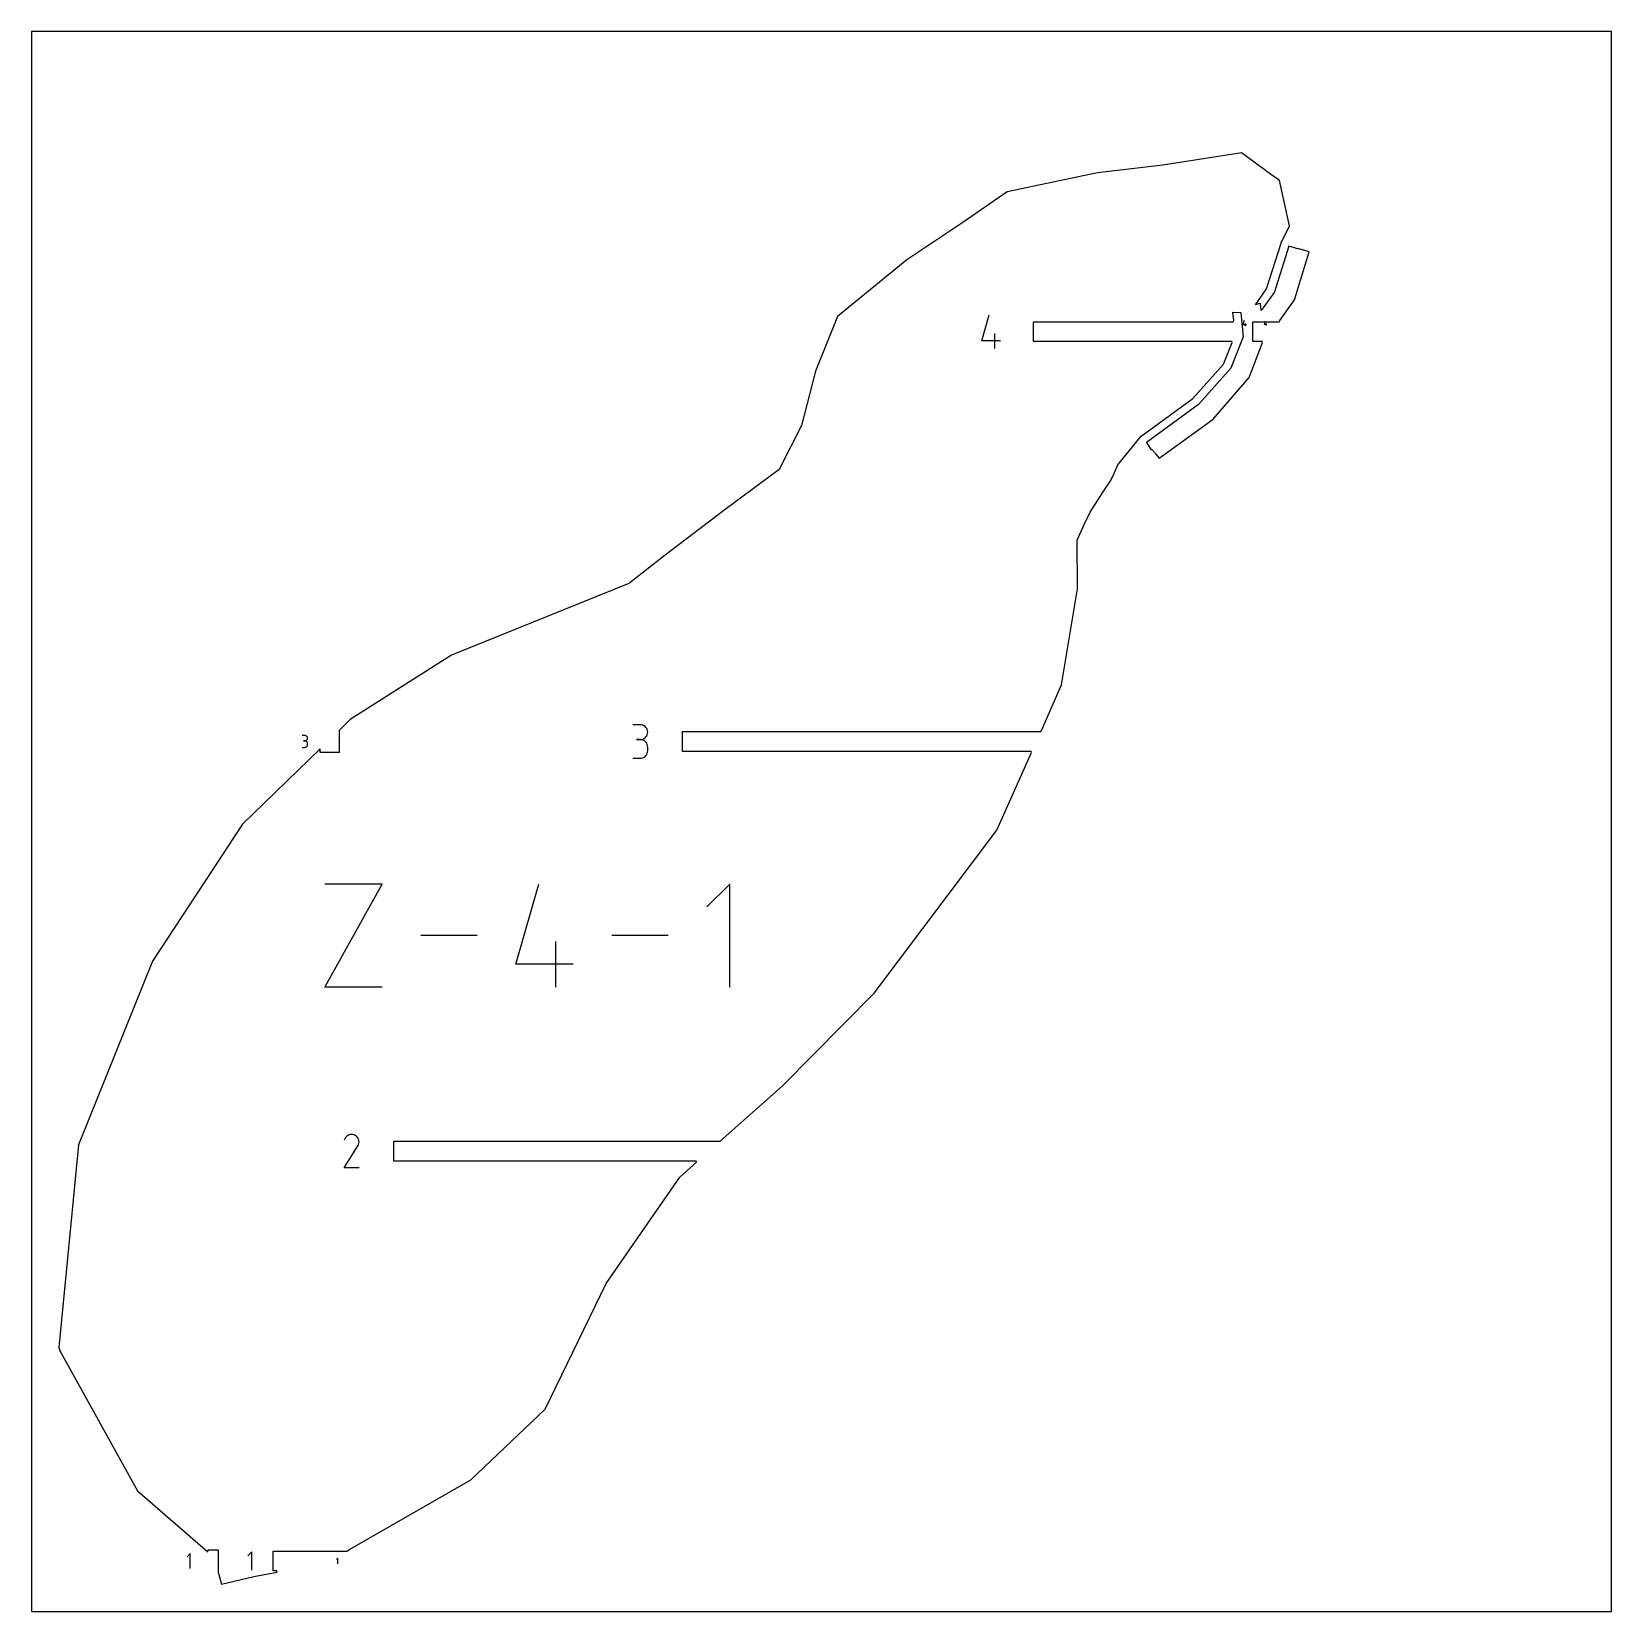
# Model space of a CAD drawing. Extents: x 0 to 40, y 0 to 40.
import ezdxf

# ---------------------------------------------------------------- set-up
doc = ezdxf.new("R2010")
doc.units = 0

msp = doc.modelspace()

# ---------------------------------------------------------------- linework, layer by layer
at = {"layer": 'annotation', "color": 1}
for p, q in [((24.058957, 32.167441), (24.247, 32.82692)), ((30.675135, 32.572819), (30.708754, 32.690726)), ((30.759317, 32.572819), (30.675135, 32.572819)), ((30.734083, 32.539114), (30.734083, 32.606448)), ((31.214559, 32.584081), (31.239186, 32.670448)), ((31.276223, 32.584081), (31.214559, 32.584081)), ((31.257739, 32.559391), (31.257739, 32.608714)), ((24.529808, 32.167441), (24.058957, 32.167441)), ((24.38867, 31.97892), (24.38867, 32.355537)), ((15.410996, 22.450428), (15.222687, 22.450428)), ((15.444863, 22.447388), (15.410996, 22.450428)), ((15.476732, 22.438628), (15.444863, 22.447388)), ((15.506071, 22.424685), (15.476732, 22.438628)), ((15.53235, 22.4061), (15.506071, 22.424685)), ((15.55504, 22.38341), (15.53235, 22.4061)), ((6.921416, 22.177173), (6.854749, 22.177173)), ((6.921416, 22.043839), (6.888036, 22.043839)), ((6.888036, 22.043839), (6.921416, 22.043839)), ((6.933407, 22.176097), (6.921416, 22.177173)), ((6.921416, 22.043839), (6.933407, 22.044915)), ((6.933407, 22.042762), (6.921416, 22.043839)), ((6.921416, 22.043839), (6.921416, 22.043839)), ((6.944689, 22.172995), (6.933407, 22.176097)), ((6.933407, 22.044915), (6.944689, 22.048018)), ((6.944689, 22.039661), (6.933407, 22.042762)), ((6.955076, 22.168059), (6.944689, 22.172995)), ((6.944689, 22.048018), (6.955076, 22.052959)), ((6.955076, 22.034725), (6.944689, 22.039661)), ((6.96438, 22.161479), (6.955076, 22.168059)), ((6.955076, 22.052959), (6.96438, 22.059549)), ((6.96438, 22.028145), (6.955076, 22.034725)), ((6.972413, 22.153447), (6.96438, 22.161479)), ((6.96438, 22.059549), (6.972413, 22.067597)), ((6.972413, 22.020112), (6.96438, 22.028145)), ((6.978987, 22.144151), (6.972413, 22.153447)), ((6.972413, 22.067597), (6.978987, 22.076916)), ((6.978987, 22.010817), (6.972413, 22.020112)), ((6.983916, 22.133785), (6.978987, 22.144151)), ((6.978987, 22.076916), (6.983916, 22.087315)), ((6.983916, 22.00045), (6.978987, 22.010817)), ((6.98701, 22.122537), (6.983916, 22.133785)), ((6.983916, 22.087315), (6.98701, 22.098606)), ((6.98701, 21.989203), (6.983916, 22.00045)), ((6.988083, 22.1106), (6.98701, 22.122537)), ((6.98701, 22.098606), (6.988083, 22.1106)), ((6.988083, 22.1106), (6.988083, 22.1106)), ((15.410996, 22.073811), (15.316708, 22.073811)), ((15.316708, 22.073811), (15.410996, 22.073811)), ((15.410996, 22.073811), (15.444863, 22.076852)), ((15.444863, 22.070771), (15.410996, 22.073811)), ((15.410996, 22.073811), (15.410996, 22.073811)), ((15.444863, 22.076852), (15.476732, 22.085617)), ((15.476732, 22.06201), (15.444863, 22.070771)), ((15.476732, 22.085617), (15.506071, 22.099573)), ((15.506071, 22.048068), (15.476732, 22.06201)), ((15.506071, 22.099573), (15.53235, 22.118186)), ((15.53235, 22.029483), (15.506071, 22.048068)), ((15.53235, 22.118186), (15.55504, 22.14092)), ((15.55504, 22.006793), (15.53235, 22.029483)), ((15.57361, 22.357155), (15.55504, 22.38341)), ((15.55504, 22.14092), (15.57361, 22.167241)), ((15.57361, 21.980538), (15.55504, 22.006793)), ((15.587531, 22.327873), (15.57361, 22.357155)), ((15.57361, 22.167241), (15.587531, 22.196616)), ((15.596273, 22.296104), (15.587531, 22.327873)), ((15.587531, 22.196616), (15.596273, 22.228508)), ((15.599304, 22.262385), (15.596273, 22.296104)), ((15.596273, 22.228508), (15.599304, 22.262385)), ((15.599304, 22.262385), (15.599304, 22.262385)), ((6.854749, 21.877312), (6.921416, 21.877312)), ((6.921416, 21.877312), (6.933407, 21.878387)), ((6.921416, 21.877312), (6.921416, 21.877312)), ((6.933407, 21.878387), (6.944689, 21.881487)), ((6.944689, 21.881487), (6.955076, 21.886421)), ((6.955076, 21.886421), (6.96438, 21.892999)), ((6.96438, 21.892999), (6.972413, 21.90103)), ((6.972413, 21.90103), (6.978987, 21.910325)), ((6.978987, 21.910325), (6.983916, 21.920692)), ((6.983916, 21.920692), (6.98701, 21.931942)), ((6.988083, 21.977265), (6.98701, 21.989203)), ((6.98701, 21.931942), (6.988083, 21.943885)), ((6.988083, 21.943885), (6.988083, 21.977265)), ((6.988083, 21.977265), (6.988083, 21.977265)), ((15.222687, 21.603438), (15.410996, 21.603438)), ((15.410996, 21.603438), (15.444863, 21.606477)), ((15.410996, 21.603438), (15.410996, 21.603438)), ((15.444863, 21.606477), (15.476732, 21.615233)), ((15.476732, 21.615233), (15.506071, 21.629169)), ((15.506071, 21.629169), (15.53235, 21.647749)), ((15.53235, 21.647749), (15.55504, 21.670434)), ((15.55504, 21.670434), (15.57361, 21.696688)), ((15.587531, 21.951256), (15.57361, 21.980538)), ((15.57361, 21.696688), (15.587531, 21.725971)), ((15.596273, 21.919487), (15.587531, 21.951256)), ((15.587531, 21.725971), (15.596273, 21.757748)), ((15.599304, 21.885768), (15.596273, 21.919487)), ((15.596273, 21.757748), (15.599304, 21.791481)), ((15.599304, 21.791481), (15.599304, 21.885768)), ((15.599304, 21.885768), (15.599304, 21.885768)), ((7.428265, 15.805767), (8.877469, 18.415776)), ((8.877469, 18.415776), (7.428265, 18.415776)), ((12.262083, 16.386006), (12.840849, 18.415776)), ((17.676222, 18.415776), (17.095984, 17.835374)), ((17.676222, 15.805767), (17.676222, 18.415776)), ((11.283576, 17.110772), (9.856468, 17.110772)), ((13.276887, 15.805767), (13.276887, 16.964935)), ((16.117394, 17.110772), (14.690287, 17.110772)), ((13.711288, 16.386006), (12.262083, 16.386006)), ((8.877469, 15.805767), (7.428265, 15.805767)), ((7.958091, 12.009437), (7.938467, 11.98161)), ((7.981636, 12.032666), (7.958091, 12.009437)), ((8.008384, 12.051111), (7.981636, 12.032666)), ((8.037621, 12.064587), (8.008384, 12.051111)), ((8.068631, 12.072906), (8.037621, 12.064587)), ((8.100696, 12.075883), (8.068631, 12.072906)), ((8.133102, 12.073332), (8.100696, 12.075883)), ((8.165131, 12.065067), (8.133102, 12.073332)), ((8.196069, 12.050903), (8.165131, 12.065067)), ((8.223739, 12.031254), (8.196069, 12.050903)), ((8.196069, 12.050903), (8.196069, 12.050903)), ((8.246874, 12.007676), (8.223739, 12.031254)), ((8.265269, 11.980891), (8.246874, 12.007676)), ((7.913207, 11.227897), (8.261213, 11.788143)), ((7.938467, 11.98161), (7.913739, 11.934174)), ((8.261213, 11.788143), (8.261629, 11.788658)), ((8.261213, 11.788143), (8.261213, 11.788143)), ((8.261629, 11.788658), (8.262028, 11.789177)), ((8.262028, 11.789177), (8.262413, 11.789705)), ((8.262413, 11.789705), (8.262786, 11.790246)), ((8.262786, 11.790246), (8.263149, 11.790804)), ((8.263149, 11.790804), (8.263506, 11.791385)), ((8.263506, 11.791385), (8.263859, 11.791991)), ((8.263859, 11.791991), (8.264211, 11.792629)), ((8.264211, 11.792629), (8.264564, 11.793301)), ((8.264564, 11.793301), (8.278933, 11.824153)), ((8.264564, 11.793301), (8.264564, 11.793301)), ((8.278717, 11.951621), (8.265269, 11.980891)), ((8.287013, 11.92059), (8.278717, 11.951621)), ((8.278933, 11.824153), (8.287327, 11.856133)), ((8.289952, 11.88852), (8.287013, 11.92059)), ((8.287327, 11.856133), (8.289952, 11.88852)), ((8.289824, 11.227897), (7.913207, 11.227897)), ((4.018425, 1.464558), (3.934763, 1.380873)), ((4.018425, 1.088233), (4.018425, 1.464558)), ((5.577788, 1.50626), (5.475584, 1.404028)), ((5.577788, 1.046532), (5.577788, 1.50626)), ((7.751477, 1.344493), (7.7212, 1.314207)), ((7.751477, 1.208299), (7.751477, 1.344493))]:
    msp.add_line(p, q, dxfattribs=at)
at = {"layer": 'boundary', "color": 5}
for p, q in [((30.530504, 36.91753), (28.640602, 36.620946)), ((30.630632, 36.933241), (30.530504, 36.91753)), ((31.371919, 36.393318), (30.630632, 36.933241)), ((26.988404, 36.423131), (24.697433, 35.93984)), ((26.988447, 36.423136), (26.988404, 36.423131)), ((28.640602, 36.620946), (26.988447, 36.423136)), ((31.594914, 36.230886), (31.371919, 36.393318)), ((31.853141, 35.086111), (31.594914, 36.230886)), ((24.697433, 35.93984), (23.580146, 35.16543)), ((23.580146, 35.16543), (22.161786, 34.224339)), ((31.635733, 34.647499), (31.853141, 35.086111)), ((31.26988, 33.487248), (31.635599, 34.647242)), ((31.834379, 34.569568), (31.468128, 33.408118)), ((31.635599, 34.647242), (31.635733, 34.647499)), ((31.834526, 34.569867), (31.834379, 34.569568)), ((31.834545, 34.569772), (31.834526, 34.569867)), ((31.978694, 34.525599), (31.834545, 34.569772)), ((31.972409, 33.212042), (32.347966, 34.423518)), ((31.978713, 34.525559), (31.978694, 34.525599)), ((31.979263, 34.52529), (31.978713, 34.525559)), ((32.052781, 34.497198), (31.979263, 34.52529)), ((32.058187, 34.505356), (32.052781, 34.497198)), ((32.059305, 34.506226), (32.058187, 34.505356)), ((32.203081, 34.46438), (32.059305, 34.506226)), ((32.204212, 34.464071), (32.203081, 34.46438)), ((32.211862, 34.461904), (32.204212, 34.464071)), ((32.348023, 34.423665), (32.211862, 34.461904)), ((32.347966, 34.423518), (32.348023, 34.423665)), ((22.161786, 34.224339), (20.401197, 32.788966)), ((30.98581, 33.083359), (31.268602, 33.485424)), ((31.460648, 33.397607), (31.134478, 32.940299)), ((31.268602, 33.485424), (31.269854, 33.487211)), ((31.269854, 33.487211), (31.26988, 33.487248)), ((31.467138, 33.406717), (31.460648, 33.397607)), ((31.4681, 33.408062), (31.467138, 33.406717)), ((31.468128, 33.408118), (31.4681, 33.408062)), ((31.607251, 32.68172), (31.972409, 33.212042)), ((30.416515, 32.894957), (30.416549, 32.894969)), ((30.436442, 32.68172), (30.416515, 32.894957)), ((30.416549, 32.894969), (30.417638, 32.894907)), ((30.417638, 32.894907), (30.614084, 32.885546)), ((30.614084, 32.885546), (30.677976, 32.270367)), ((31.06863, 33.105676), (30.98581, 33.083359)), ((31.115165, 33.118393), (31.06863, 33.105676)), ((31.11535, 33.118047), (31.115165, 33.118393)), ((31.134478, 32.940299), (31.11535, 33.118047)), ((20.401197, 32.788966), (19.844066, 31.398761)), ((25.367189, 32.15062), (25.367189, 32.65522)), ((25.367189, 32.65522), (30.423912, 32.65522)), ((30.423912, 32.65522), (30.436442, 32.68172)), ((30.91946, 32.15062), (30.91946, 32.65522)), ((30.91946, 32.65522), (31.568605, 32.65522)), ((31.568605, 32.65522), (31.589004, 32.65522)), ((31.589004, 32.65522), (31.607251, 32.68172)), ((30.38661, 32.15062), (25.367189, 32.15062)), ((30.177641, 31.581938), (30.39914, 32.12412)), ((30.677708, 32.269555), (30.362341, 31.481567)), ((30.39914, 32.12412), (30.38661, 32.15062)), ((30.677988, 32.270255), (30.677708, 32.269555)), ((30.677976, 32.270367), (30.677988, 32.270255)), ((30.824289, 31.238146), (31.169384, 32.12412)), ((31.156854, 32.15062), (30.91946, 32.15062)), ((31.169384, 32.12412), (31.156854, 32.15062)), ((19.844066, 31.398761), (19.497086, 30.025811)), ((29.406097, 30.709094), (30.177607, 31.58186)), ((30.362331, 31.481543), (29.549207, 30.556002)), ((29.919996, 30.18465), (30.824279, 31.238122)), ((30.177607, 31.58186), (30.177641, 31.581938)), ((30.362341, 31.481567), (30.362331, 31.481543)), ((30.824279, 31.238122), (30.824289, 31.238146)), ((28.097531, 29.757654), (29.406071, 30.709066)), ((29.549167, 30.555957), (28.22546, 29.599246)), ((29.406071, 30.709066), (29.406097, 30.709094)), ((29.549185, 30.555978), (29.549167, 30.555957)), ((29.549207, 30.556002), (29.549185, 30.555978)), ((19.497086, 30.025811), (18.926803, 28.908746)), ((28.552139, 29.202133), (29.919996, 30.18465)), ((27.503994, 29.027324), (28.097531, 29.757654)), ((28.225419, 29.599223), (28.22473, 29.598327)), ((28.22473, 29.598327), (28.229611, 29.593826)), ((28.22546, 29.599246), (28.225419, 29.599223)), ((28.229611, 29.593826), (28.343883, 29.414327)), ((28.343883, 29.414327), (28.349993, 29.419043)), ((28.349993, 29.419043), (28.347872, 29.416168)), ((28.347872, 29.416168), (28.349979, 29.41654)), ((28.349979, 29.41654), (28.350114, 29.41662)), ((28.350114, 29.41662), (28.350566, 29.416864)), ((28.350566, 29.416864), (28.351832, 29.416839)), ((28.351832, 29.416839), (28.365867, 29.414874)), ((28.365867, 29.414874), (28.456932, 29.316852)), ((28.456932, 29.316852), (28.459449, 29.31379)), ((28.459449, 29.31379), (28.459511, 29.313171)), ((28.459511, 29.313171), (28.459662, 29.3132)), ((28.459662, 29.3132), (28.551846, 29.201863)), ((28.551846, 29.201863), (28.551953, 29.201876)), ((28.551953, 29.201876), (28.55211, 29.202118)), ((28.55211, 29.202118), (28.552139, 29.202133)), ((18.92674, 28.908701), (17.560307, 27.900567)), ((18.926803, 28.908746), (18.92674, 28.908701)), ((27.390224, 28.775275), (27.503994, 29.027324)), ((27.118973, 28.32076), (27.332088, 28.647518)), ((27.332088, 28.647518), (27.363483, 28.716521)), ((27.363483, 28.716521), (27.364079, 28.717718)), ((27.364079, 28.717718), (27.390224, 28.775275)), ((26.799258, 27.831459), (27.118973, 28.32076)), ((17.560307, 27.900567), (16.007903, 26.715859)), ((26.653574, 27.51763), (26.799258, 27.831459)), ((26.46916, 27.120381), (26.653574, 27.51763)), ((26.484398, 25.892167), (26.46916, 27.120381)), ((16.007903, 26.715859), (15.148818, 26.042505)), ((15.119411, 26.026177), (10.63175, 24.210724)), ((15.140841, 26.034426), (15.119411, 26.026177)), ((15.148818, 26.042505), (15.140841, 26.034426)), ((26.080219, 23.461619), (26.484406, 25.891181)), ((26.484406, 25.891181), (26.484398, 25.892167)), ((10.63175, 24.210724), (8.067318, 22.579082)), ((25.566625, 22.306211), (26.080219, 23.461619)), ((8.067318, 22.579082), (7.786465, 22.306212)), ((7.786465, 22.306212), (7.786465, 21.748612)), ((16.483802, 21.775112), (16.483802, 22.279712)), ((16.483802, 22.279712), (25.554095, 22.279712)), ((25.554095, 22.279712), (25.566625, 22.306211)), ((7.309428, 21.842732), (5.344058, 19.93322)), ((7.309428, 21.775112), (7.309428, 21.842732)), ((7.321958, 21.748612), (7.309428, 21.775112)), ((7.786465, 21.748612), (7.321958, 21.748612)), ((25.306234, 21.775112), (16.483802, 21.775112)), ((24.442065, 19.776345), (25.318764, 21.748612)), ((25.318764, 21.748612), (25.306234, 21.775112)), ((5.344058, 19.93322), (3.059807, 16.459804)), ((21.331788, 15.656664), (24.442065, 19.776345)), ((3.059807, 16.459804), (1.188174, 11.817334)), ((19.003659, 13.299105), (21.331788, 15.656664)), ((17.434826, 11.904204), (19.003659, 13.299105)), ((1.188072, 11.816289), (0.691444, 6.680297)), ((1.188174, 11.817334), (1.188072, 11.816289)), ((9.174322, 11.399604), (9.174322, 11.904204)), ((9.174322, 11.904204), (17.434826, 11.904204)), ((16.824972, 11.399604), (9.174322, 11.399604)), ((16.412142, 10.994902), (16.837502, 11.373104)), ((16.837502, 11.373104), (16.824972, 11.399604)), ((14.551277, 8.301373), (16.412142, 10.994902)), ((13.007289, 5.11643), (14.551277, 8.301373)), ((0.698196, 6.663754), (0.68675, 6.679014)), ((0.68675, 6.679014), (0.725447, 6.576901)), ((0.691444, 6.680297), (0.698196, 6.663754)), ((0.725447, 6.576901), (0.742045, 6.555292)), ((0.742045, 6.555292), (2.679519, 3.056781)), ((11.119682, 3.334562), (13.007289, 5.11643)), ((8.03622, 1.555196), (11.119682, 3.334562)), ((2.679519, 3.056781), (4.459735, 1.512341)), ((4.459735, 1.528696), (4.472265, 1.555196)), ((4.459735, 1.512341), (4.459735, 1.528696)), ((4.472265, 1.555196), (4.723761, 1.555196)), ((4.723761, 1.555196), (4.723761, 0.997596)), ((6.114089, 1.024096), (6.114089, 1.528696)), ((6.114089, 1.528696), (7.919294, 1.528696)), ((7.919294, 1.528696), (7.943008, 1.528696)), ((7.943008, 1.528696), (7.990298, 1.528696)), ((7.990298, 1.528696), (8.03622, 1.555196)), ((4.723761, 0.997596), (4.806357, 0.68675)), ((4.806357, 0.68675), (5.627525, 0.883049)), ((5.627525, 0.883049), (6.219772, 0.997596)), ((6.207242, 1.024096), (6.114089, 1.024096)), ((6.219772, 0.997596), (6.207242, 1.024096))]:
    msp.add_line(p, q, dxfattribs=at)
at = {"layer": 'frame', "color": 5}
for p, q in [((40, 40), (0, 40)), ((0, 40), (0, 0)), ((40, 0), (40, 40)), ((0, 0), (40, 0))]:
    msp.add_line(p, q, dxfattribs=at)

doc.saveas('drawing.dxf')
